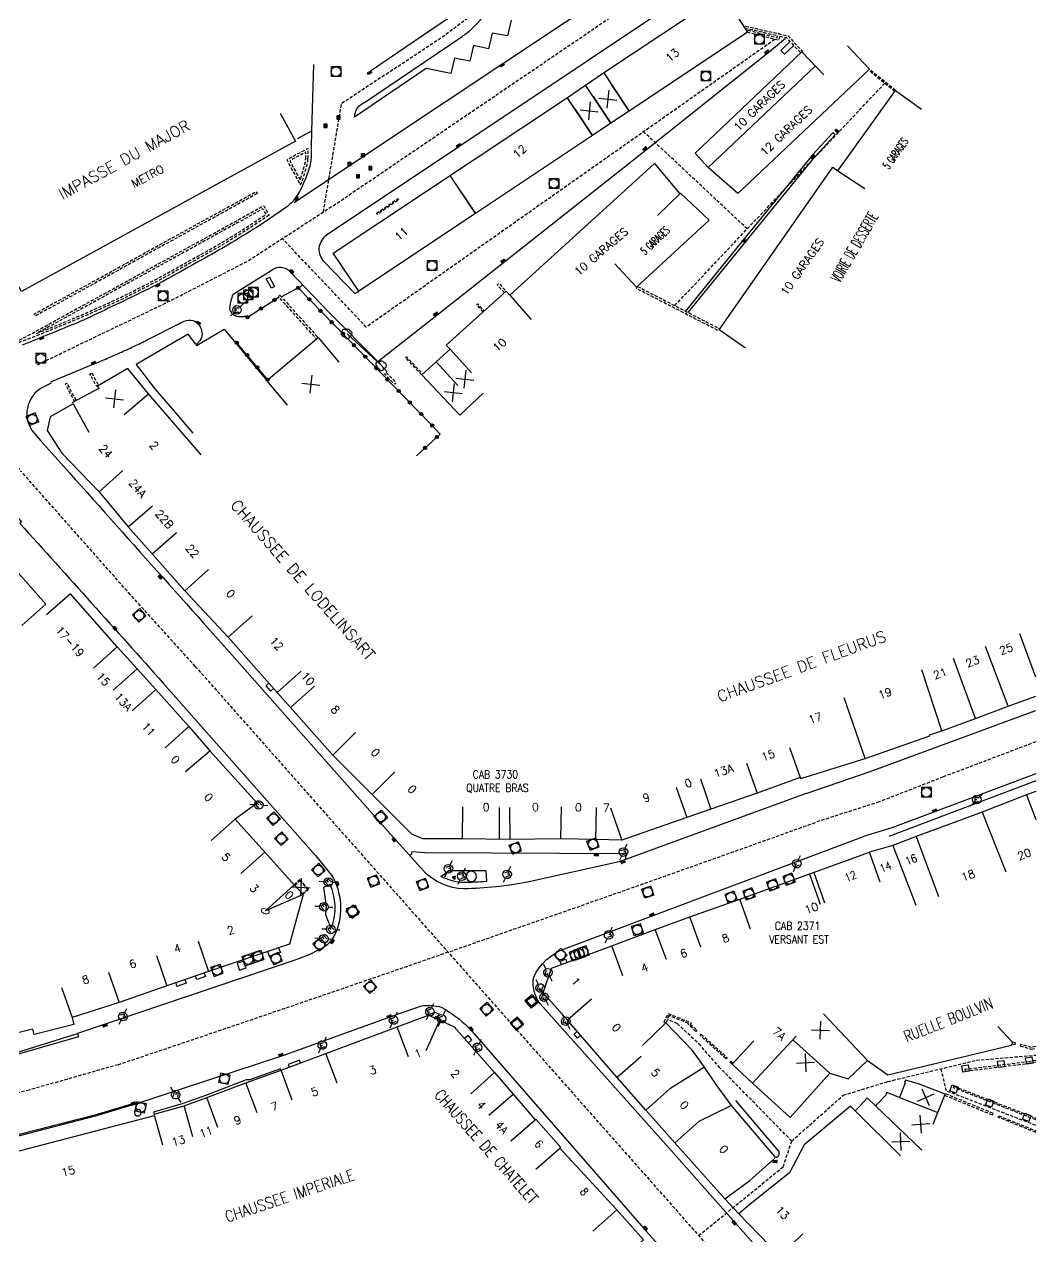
# Model space of a CAD drawing. Header units: millimetres. Extents: x 156998 to 158000, y 123000 to 124000.
# Drawn here: x 157842.1 to 158000, y 123499.2 to 123688.6 of the extents above; entities that cross this region are included whole.
import ezdxf
from ezdxf.enums import TextEntityAlignment as Align

# ---------------------------------------------------------------- set-up
doc = ezdxf.new("R2010")
doc.units = ezdxf.units.MM
doc.linetypes.add('DASHED', pattern=[0.75, 0.5, -0.25])
doc.layers.get('0').update_dxf_attribs({"linetype": 'CONTINUOUS'})
for name, color, linetype in [('W0001', 6, 'DASHED'), ('W0008', 7, 'CONTINUOUS'), ('W0017', 7, 'CONTINUOUS'), ('W0100', 7, 'CONTINUOUS'), ('W0112', 1, 'DASHED'), ('W0300', 7, 'CONTINUOUS'), ('W0302', 3, 'CONTINUOUS'), ('W0322', 7, 'CONTINUOUS'), ('W0330', 7, 'CONTINUOUS'), ('W0334', 7, 'CONTINUOUS'), ('W0400', 7, 'CONTINUOUS'), ('W0420', 7, 'CONTINUOUS'), ('W0471', 7, 'CONTINUOUS'), ('W0851', 7, 'CONTINUOUS'), ('W0984', 7, 'CONTINUOUS'), ('W0989', 7, 'CONTINUOUS'), ('W0991', 7, 'CONTINUOUS'), ('W1102', 7, 'CONTINUOUS')]:
    doc.layers.add(name, color=color, linetype=linetype)
doc.styles.get("Standard").update_dxf_attribs({"font": 'romans.shx', "width": 0.85})

# ---------------------------------------------------------------- blocks, each defined once
blk = doc.blocks.new('t991o')
at = {"color": 0, "linetype": 'Continuous'}
for p, q in [((-1, 1), (1, -1)), ((-1, -1), (1, 1))]:
    blk.add_line(p, q, dxfattribs=at)
blk = doc.blocks.new('T400')
for p, q in [((-0.15, 0.3), (0.15, 0.3)), ((-0.15, -0.25), (-0.15, 0.3)), ((-0.15, 0.15), (0.15, 0.15)), ((-0.15, 0), (0.15, 0)), ((0.15, 0.3), (0.15, -0.25)), ((-0.15, -0.15), (0.15, -0.15)), ((-0.15, -0.25), (-0.15, -0.3)), ((-0.15, -0.3), (0.15, -0.3)), ((0.15, -0.3), (0.15, -0.25))]:
    blk.add_line(p, q)
blk = doc.blocks.new('t112o')
at = {"color": 0, "linetype": 'Continuous'}
for p, q in [((-0.5, 0.5), (0.5, 0.5)), ((-0.5, -0.5), (-0.5, 0.5)), ((0.5, 0.5), (0.5, -0.5)), ((0.5, -0.5), (-0.5, -0.5))]:
    blk.add_line(p, q, dxfattribs=at)
blk = doc.blocks.new('T420')
for p, q in [((0.75, 0.75), (-0.75, 0.75)), ((-0.75, 0.75), (-0.75, -0.75)), ((0.75, 0.75), (0.75, -0.75)), ((0.75, -0.75), (-0.75, -0.75))]:
    blk.add_line(p, q)
blk.add_ellipse((0, 0), major_axis=(-0.53, 0.53), ratio=1, start_param=3.926991, end_param=10.210176)
blk = doc.blocks.new('T471')
for p, q in [((-0.333334, 0.333334), (-0.333334, -0.333334)), ((-0.333334, 0.333334), (0.333334, 0.333334)), ((-0.333334, 0), (0, 0)), ((0.500001, 0.500001), (1.000002, 1.000002)), ((-0.500001, -0.500001), (-1.000002, -1.000002)), ((-0.333334, -0.333334), (0.333334, -0.333334))]:
    blk.add_line(p, q)
blk.add_ellipse((0, 0), major_axis=(0.471405, 0.471405), ratio=1, start_param=5.4977871438, end_param=11.780972451)
blk = doc.blocks.new('T851')
for p, q in [((-0.25, -0.15), (0, 0.32)), ((0, 0.32), (0.25, -0.15)), ((-0.25, -0.15), (0.25, -0.15))]:
    blk.add_line(p, q)
for major_axis in [(-0.106, 0.106), (-0.0354, 0.0354), (-0.0236, 0.0236)]:
    blk.add_ellipse((0, 0), major_axis=major_axis, ratio=1, start_param=3.926991, end_param=10.210176)
blk = doc.blocks.new('T300')
for p, q in [((-0.8, 0.51), (-0.86, 0.34)), ((-0.86, 0.34), (-0.86, 0.17)), ((-0.86, 0.17), (-0.74, 0.06)), ((-0.69, 0.63), (-0.8, 0.51)), ((-0.8, -0.06), (-0.74, 0.06)), ((-0.74, 0.06), (-0.69, 0.11)), ((-0.57, 0.69), (-0.69, 0.63)), ((-0.46, 0.69), (-0.57, 0.69)), ((-0.29, 0.63), (-0.46, 0.69)), ((-0.29, 0.63), (-0.17, 0.74)), ((-0.23, 0.57), (-0.29, 0.63)), ((-0.17, 0.74), (-0.06, 0.8)), ((-0.06, 0.8), (0.06, 0.8)), ((0.06, 0.8), (0.23, 0.74)), ((0.23, 0.74), (0.34, 0.63)), ((0.34, 0.63), (0.4, 0.51)), ((0.46, 0.46), (0.34, 0.46)), ((0.4, 0.51), (0.4, 0.46)), ((0.57, 0.4), (0.46, 0.46)), ((0.57, 0.4), (0.69, 0.29)), ((0.69, 0.29), (0.74, 0.17)), ((0.74, 0.06), (0.69, -0.17)), ((0.74, 0.17), (0.74, 0.06)), ((-0.8, -0.17), (-0.8, -0.06)), ((-0.8, -0.23), (-0.8, -0.17)), ((-0.74, -0.34), (-0.8, -0.23)), ((-0.69, -0.4), (-0.74, -0.34)), ((-0.51, -0.46), (-0.69, -0.4)), ((-0.4, -0.46), (-0.51, -0.46)), ((-0.4, -0.46), (-0.34, -0.46)), ((-0.34, -0.46), (-0.34, -0.4)), ((-0.34, -0.51), (-0.34, -0.46)), ((-0.29, -0.63), (-0.34, -0.51)), ((-0.17, -0.74), (-0.29, -0.63)), ((-0.06, -0.8), (-0.17, -0.74)), ((0.06, -0.8), (-0.06, -0.8)), ((0.17, -0.74), (0.06, -0.8)), ((0.23, -0.69), (0.17, -0.74)), ((0.29, -0.46), (0.23, -0.46)), ((0.29, -0.63), (0.23, -0.69)), ((0.46, -0.4), (0.29, -0.46)), ((0.34, -0.51), (0.29, -0.63)), ((0.34, -0.51), (0.34, -0.46)), ((0.57, -0.34), (0.46, -0.4)), ((0.63, -0.29), (0.57, -0.34)), ((0.69, -0.17), (0.63, -0.29))]:
    blk.add_line(p, q)
blk = doc.blocks.new('t330o')
at = {"color": 0, "linetype": 'Continuous'}
for p, q in [((0.25, -0.25), (-0.25, 0.25)), ((-0.25, -0.25), (0.25, 0.25)), ((-0.25, 0.25), (-0.25, -0.25)), ((0.25, 0.25), (-0.25, 0.25)), ((0.25, -0.25), (0.25, 0.25)), ((-0.25, -0.25), (0.25, -0.25)), ((-0.25, -0.25), (-0.25, -0.25))]:
    blk.add_line(p, q, dxfattribs=at)
blk = doc.blocks.new('t322o')
at = {"color": 0, "linetype": 'Continuous'}
for radius in [0.25, 0.15]:
    blk.add_circle((0, 0), radius, dxfattribs=at)

msp = doc.modelspace()

# ---------------------------------------------------------------- linework, layer by layer
at = {"layer": 'W0001'}
for points in [[(157868.78, 123588.28), (157858.63, 123599.5), (157841.63, 123618.69, -0.062169), (157821.64, 123647.84), (157815, 123660.56), (157808.58, 123672.9, -0.001348), (157789.77, 123708.89, -0.000594), (157769.93, 123746.82, 0.013791), (157751.49, 123781.3, 0.022105), (157720.52, 123829.05, 0.042704), (157692.7, 123862.24, 0.011239), (157689.15, 123865.41, 0.02672), (157673.93, 123877.84), (157655.13, 123891.58, 0.002976), (157617.51, 123916.09), (157607.9, 123922.54, 0.000448), (157537.07, 123968.65, 0.000873), (157494.44, 123996.5), (157489.14, 124000, -0.029405)], [(157856.74, 123526.07, 0.005217), (157965.83, 123563.99, 0.005217)]]:
    msp.add_lwpolyline(points, format="xyb", dxfattribs=at)
at = {"layer": 'W0001', "flags": 128}
for points in [[(157844.12, 123635.39), (157864.08, 123644.98), (157876.86, 123651.52), (157891.31, 123660.9), (157957.71, 123706.02), (157965.43, 123711.48), (157967.59, 123716.17), (157969.36, 123721.05), (157968.23, 123727.07), (157965.09, 123733.44), (157955.87, 123741.85), (157941.77, 123754.51), (157937.04, 123758.86), (157933.84, 123768.4), (157922.39, 123816.32)], [(157888.78, 123659.26), (157891.63, 123676.23), (157907.14, 123686.45), (157911.47, 123689.67), (157913.66, 123693.41), (157915.63, 123697.71), (157915.48, 123702.53)], [(157959.27, 123686.2), (157895.48, 123641.27), (157882.36, 123655.1)], [(157943.64, 123644.62), (157976.42, 123679.34)], [(157954.96, 123656.6), (157938.78, 123671.77)]]:
    msp.add_lwpolyline(points, dxfattribs=at)
at = {"layer": 'W0001'}
for points in [[(157868.78, 123588.28), (157954.59, 123491.22)], [(158000, 123576.49), (157985.54, 123571.01), (157975.55, 123567.11), (157965.83, 123563.99)], [(157961.9, 123514.15), (157950.69, 123525.57), (157947.66, 123529.06), (157944.04, 123532.48), (157942.48, 123533.15)], [(157947.38, 123499.37), (157960.56, 123510.13), (157961.9, 123514.15), (157969.95, 123521.31), (157976.93, 123523.45), (157990.71, 123526.76), (157999.92, 123527.56), (158000, 123527.58)], [(157856.74, 123526.07), (157842.84, 123522.11), (157832.67, 123519.6), (157824.77, 123517.72), (157803.93, 123513.32), (157788.99, 123510.41), (157771.61, 123507.33), (157761.98, 123505.83), (157738.53, 123502.7), (157714.62, 123500.05), (157698.13, 123498.7), (157693.24, 123498.4), (157671.43, 123497.59), (157657.19, 123497.45), (157639.48, 123497.37), (157621.38, 123497.35), (157601.82, 123497.28), (157592.92, 123497.41), (157575.15, 123497.6), (157549.46, 123497.44), (157531.64, 123497.35), (157514.7, 123497.32), (157508.83, 123497.28), (157506.03, 123497.23)], [(158000, 123516.59), (157986.05, 123521.97), (157985.22, 123525.44)]]:
    msp.add_lwpolyline(points, dxfattribs=at)
at = {"layer": 'W0008', "flags": 128}
for points in [[(157913.62, 123702.76, -0.057294), (157914.12, 123699.38, -0.096765), (157913.8, 123697.37, -0.057015), (157911.39, 123692.58, -0.084461), (157908.92, 123689.91, -0.008566), (157908.74, 123689.78, -0.006359), (157908.49, 123689.6), (157896.12, 123681.24)], [(157949.22, 123695.72), (157910.06, 123669.53), (157889.29, 123655.64, 0.114513), (157888.46, 123654.75, 0.114513), (157888.09, 123653.59, 0.108967), (157888.26, 123652.44, 0.108967), (157888.89, 123651.47), (157893.69, 123646.51), (157894.3, 123646.89)], [(157918.1, 123689.18), (157917.54, 123686.75), (157915.14, 123687.18), (157914.56, 123684.75), (157912.19, 123685.23), (157911.63, 123682.81), (157909.25, 123683.27), (157908.69, 123680.86), (157904.85, 123681.64), (157893.65, 123674.08, -0.07221), (157893.78, 123674.81, -0.07221), (157894.11, 123675.48, -0.067705), (157894.59, 123675.99, -0.067705), (157895.18, 123676.36), (157910.46, 123686.68, 0.006359), (157910.79, 123686.91, 0.008566), (157911.06, 123687.11, 0.084461), (157914.34, 123690.65, 0.057015)], [(157876.64, 123642.98, -0.160117), (157875.29, 123642.93, -0.186876), (157874.36, 123643.63, -0.168499), (157874.2, 123644.37, -0.060229), (157874.68, 123646.39), (157880.65, 123650.11, -0.102199), (157881.38, 123650.52, -0.102199), (157882.21, 123650.62, -0.095029), (157882.96, 123650.4, -0.095029), (157883.58, 123649.92), (157889.55, 123643.7), (157897.29, 123635.88), (157906.49, 123643.12), (157939.21, 123669), (157958.41, 123684.29), (157960.95, 123686.38)], [(157887.22, 123682.3), (157886.92, 123671.85), (157886.86, 123669.3, -0.033002), (157886.82, 123667.31, -0.053491), (157886.58, 123666.11, -0.036837), (157885.48, 123663.3, -0.044175), (157884.18, 123661.13, -0.059027), (157883.55, 123660.45, -0.032738), (157882.21, 123659.44), (157878.9, 123657.19, -0.003699), (157874.4, 123654.41, -0.008251), (157872.35, 123653.22, -0.000663), (157863.92, 123648.5, -0.005611), (157862.92, 123647.96, -0.008651), (157861.98, 123647.48, -0.000901), (157852.94, 123643.11, -0.01248), (157850.37, 123641.96, -0.005901), (157844.87, 123639.72), (157841.73, 123638.42)], [(157846.2, 123632.71), (157852.59, 123635.35, 0.004531), (157854.79, 123636.28, 0.004531), (157856.98, 123637.24, 0.004516), (157859.15, 123638.24, 0.004516), (157861.29, 123639.28), (157866.74, 123642.02, -0.166652), (157868.09, 123642.34, -0.187371), (157869.21, 123641.79, -0.124682), (157869.77, 123640.73, -0.140575), (157869.73, 123639.65, -0.089864), (157869.41, 123639.05, -0.086539), (157868.87, 123638.58), (157868.96, 123638.41), (157873.31, 123640.93), (157879.97, 123632.94)], [(157959.45, 123511.57), (157959.76, 123511.77, 0.22), (157959.95, 123512.16, 0.2076), (157959.86, 123512.62), (157953.2, 123520.48)]]:
    msp.add_lwpolyline(points, format="xyb", dxfattribs=at)
for points in [[(157884.23, 123660.73), (157898.49, 123670.25), (157916.94, 123682.56), (157945.5, 123701.56)], [(157945.74, 123643.54), (157954.6, 123654.44), (157965.56, 123667.9), (157968.66, 123671.28), (157968.32, 123671.6), (157965.21, 123668.21), (157954.24, 123654.74), (157945.31, 123643.75)], [(157964.16, 123568.43), (157974.17, 123571.87), (157998.87, 123580.99), (158000, 123581.41)], [(158000, 123571.49), (157984.76, 123565.78), (157977.53, 123563.08), (157973.13, 123561.7)]]:
    msp.add_lwpolyline(points, dxfattribs=at)
at = {"layer": 'W0008'}
for points in [[(157846.29, 123632.53), (157845.02, 123631.88, 0.489923), (157843.66, 123624.64, 0.000288), (157872.87, 123591.91)], [(157695.23, 123557.61), (157735.64, 123579.93, -0.217549), (157747.5, 123580.84), (157761.65, 123575.6, 0.224783), (157772.28, 123576.53), (157790.35, 123587.11, -0.001032), (157833.46, 123612.57, -0.391993), (157841.62, 123610.82), (157841.39, 123610.61, -0.000979), (157863.78, 123585.67)], [(157964.16, 123568.43), (157934.96, 123557.73), (157920.66, 123554.58, -0.044106), (157910.7, 123553.53, -0.192574), (157904.45, 123556.27), (157899.28, 123562.07), (157872.87, 123591.91)], [(157863.78, 123585.67), (157887.56, 123558.76), (157890.07, 123555.67, -0.231412), (157890.72, 123546.69, -0.083588), (157889.26, 123544.66, -0.049282), (157884.62, 123542.49), (157850.39, 123530.93)], [(157958.75, 123494.99), (157942.7, 123513.1), (157922.62, 123535.6, -0.207573), (157921.61, 123539.75, -0.194281), (157926.42, 123544.18), (157940.66, 123549.52), (157973.13, 123561.7)], [(157858.87, 123519.77), (157882.78, 123527.63), (157899.77, 123533.74), (157904.09, 123535.25, -0.098725), (157907.16, 123535.04, -0.078617), (157911.44, 123531.86), (157912, 123531.23), (157939.15, 123500.07), (157952.57, 123485.25)], [(157858.87, 123519.77), (157858.83, 123519.9), (157853.08, 123518.21), (157841.48, 123515.23), (157829.73, 123511.91, 0.153142), (157828.83, 123509.35), (157830.19, 123504.58)]]:
    msp.add_lwpolyline(points, format="xyb", dxfattribs=at)
msp.add_lwpolyline([(157850.39, 123530.93), (157850.54, 123530.42), (157841.33, 123527.75), (157831.3, 123525.27), (157823.49, 123523.41), (157802.77, 123519.03), (157787.92, 123516.14), (157770.65, 123513.08), (157761.14, 123511.6), (157737.83, 123508.49), (157714.06, 123505.86), (157697.71, 123504.52)], dxfattribs=at)
at = {"layer": 'W0017', "flags": 128}
for points in [[(157962.23, 123685.26), (157960.79, 123683.88), (157960.2, 123684.49), (157961.65, 123685.87)], [(157886.92, 123671.85), (157884.66, 123670.68)], [(157882.31, 123646.05), (157885.58, 123647.84)], [(157868.87, 123638.58), (157867.69, 123640.16), (157859.56, 123635.43), (157862.47, 123631.64), (157865.17, 123628.49), (157868.42, 123624.69)], [(157897.29, 123635.88), (157898.75, 123634.3)]]:
    msp.add_lwpolyline(points, dxfattribs=at)
msp.add_lwpolyline([(157881.14, 123647.63), (157880.66, 123647.36), (157879.86, 123648.79), (157880.34, 123649.06)], close=True, dxfattribs=at)
at = {"layer": 'W0100'}
for p, q in [((157979.62, 123523.25), (157978.71, 123520.96)), ((157979.52, 123523.29), (157979.62, 123523.25))]:
    msp.add_line(p, q, dxfattribs=at)
at = {"layer": 'W0100', "flags": 128}
for points in [[(157932.55, 123681), (157936.53, 123675), (157933.66, 123673.11), (157930.8, 123671.19), (157912.51, 123658.99), (157894.3, 123646.89), (157890.29, 123652.79), (157926.87, 123677.13), (157932.52, 123680.98), (157951.05, 123693.3), (157953.82, 123689.14), (157955, 123687.31), (157936.53, 123675), (157933.77, 123679.17)], [(157970.59, 123685.18), (157974.03, 123681.55), (157953.47, 123662.11), (157948.85, 123666.18), (157946.8, 123668.41), (157963.49, 123684.28), (157966.94, 123680.66)], [(157954.68, 123638), (157950.58, 123640.86), (157968.3, 123666.26), (157969.12, 123665.69), (157978.11, 123678.2), (157982.17, 123675.29)], [(157882.05, 123674.68), (157884.45, 123670.3), (157841.66, 123646.81), (157840.46, 123649)], [(157913.71, 123630.94), (157910.07, 123627.51), (157904.15, 123633.81), (157906.4, 123635.85), (157908.56, 123637.81), (157907.97, 123638.44), (157917.3, 123646.9), (157917.91, 123646.23), (157940.47, 123666.83), (157944.44, 123662.1), (157944.54, 123662.2), (157949, 123657.98), (157937.65, 123647.5), (157934.26, 123651.17)], [(157883.18, 123629.1), (157879.97, 123632.94), (157887.96, 123639.63), (157891.17, 123635.8)], [(157869.68, 123621.3), (157866.43, 123625.1), (157861.49, 123630.85), (157858.24, 123634.79), (157853.51, 123632.03), (157853.71, 123631.69), (157849.5, 123629.44)], [(157963.24, 123570.9), (157963.3, 123570.78), (157973.38, 123573.91), (157983.48, 123577.45), (157983.42, 123577.61), (157985.34, 123578.23), (157990.58, 123580.13), (157995.67, 123582.04), (158000, 123583.63)], [(158000, 123568.76), (157998.54, 123568.2), (157991.66, 123565.5), (157981.35, 123561.72), (157977.68, 123560.29), (157974.05, 123559.26)], [(157996.15, 123529.8), (157994.1, 123532.03)], [(157984.01, 123516.79), (157985.84, 123521.44), (157981.7, 123523.06), (157979.68, 123523.63), (157979.52, 123523.29)]]:
    msp.add_lwpolyline(points, dxfattribs=at)
at = {"layer": 'W0100'}
for points in [[(157849.73, 123629.26), (157846.12, 123627.26), (157845.63, 123625.12), (157847.93, 123621.58), (157853.75, 123615.52), (157858.31, 123610.08), (157862.07, 123605.86), (157867.13, 123600.08), (157873.93, 123592.84)], [(157841.68, 123594.68), (157845.42, 123598), (157836, 123608.64), (157797.96, 123586.53), (157798.6, 123583.62), (157795.08, 123582.17), (157793.47, 123584), (157788.37, 123581.55), (157783.35, 123579.1), (157778.19, 123576.6), (157770.74, 123572.91), (157763.53, 123569.28), (157754.6, 123565.02), (157744.17, 123560.05), (157739.14, 123557.94), (157739.19, 123557.81), (157739.07, 123557.76), (157741.01, 123553.15)], [(157862.64, 123584.65), (157859.71, 123587.87), (157856.6, 123591.34), (157849.29, 123599.63), (157845.54, 123596.33)], [(157963.24, 123570.9), (157956.53, 123568.48), (157949.26, 123566), (157945.51, 123564.68), (157935.36, 123561.14), (157931.25, 123561.22), (157925.82, 123561.32), (157917.9, 123561.26), (157910.45, 123561.35), (157904.28, 123561.37), (157902.59, 123562.07), (157896.38, 123568.27), (157890.27, 123574.41), (157883.64, 123581.85), (157881.56, 123584.2), (157873.93, 123592.84)], [(157862.64, 123584.65), (157867.79, 123578.88), (157871.04, 123575.11), (157878.44, 123566.94), (157875, 123564.4), (157879.62, 123559.27), (157884.23, 123554.14), (157885.62, 123552.63), (157883.49, 123544.9), (157870.86, 123540.62), (157864.33, 123538.4), (157856.89, 123535.8), (157849.56, 123533.42)], [(157951.47, 123505.13), (157943.67, 123513.88), (157939.11, 123518.99), (157934.66, 123524.06), (157926.87, 123533.04), (157923.1, 123537.29), (157924.41, 123541.15), (157933.81, 123544.63), (157940.59, 123547.19), (157945.99, 123549.15), (157953.78, 123551.94), (157974.05, 123559.26)], [(157862.36, 123518.32), (157867.03, 123519.63), (157870.59, 123520.95), (157876.69, 123523.24), (157882.18, 123525.23), (157889.17, 123527.84), (157900.32, 123531.98), (157905.2, 123533.8), (157906.94, 123533.02), (157909.19, 123531.99), (157915.52, 123524.85), (157918.43, 123521.45), (157921.85, 123517.44), (157921.97, 123517.55), (157925.83, 123513.15), (157925.71, 123513.04), (157934.58, 123503.4), (157938.77, 123498.72), (157935.05, 123495.39)], [(157849.56, 123533.42), (157849.82, 123532.34), (157843.62, 123530.81), (157843.42, 123531.64), (157842.96, 123531.53), (157830.91, 123528.53), (157830.36, 123528.39), (157830.56, 123527.61), (157823.14, 123525.79), (157822.95, 123526.53), (157821.13, 123526.08), (157815.43, 123524.66), (157810.18, 123523.4), (157804.92, 123522.08), (157799.76, 123521.05), (157790.17, 123519.11), (157782.74, 123517.91), (157777.04, 123516.69), (157774.19, 123516.2), (157767.84, 123515.11), (157761.78, 123514.23), (157761.06, 123519.18)], [(157978.71, 123520.96), (157976.77, 123521.73), (157976.62, 123521.47), (157976.71, 123521.43), (157974.98, 123519.62), (157973.69, 123520.89), (157973.4, 123520.63), (157973.49, 123520.59), (157971.79, 123518.87), (157971.07, 123519.61), (157963.85, 123513.57), (157961.57, 123509.17), (157955.43, 123504.29), (157953.64, 123502.78)], [(157832.26, 123510.27), (157862.41, 123518.14)], [(157953.64, 123502.78), (157960.05, 123496.17), (157963.64, 123499.65)]]:
    msp.add_lwpolyline(points, dxfattribs=at)
msp.add_lwpolyline([(157875.33, 123541.9), (157875.68, 123540.84), (157876.74, 123541.19), (157876.39, 123542.25)], close=True, dxfattribs=at)
at = {"layer": 'W0100', "flags": 128}
for points in [[(157951.47, 123505.13), (157955.34, 123508), (157959.23, 123511.4, 0.1026), (157959.31, 123511.59, 0.2057), (157959.27, 123511.75), (157952.5, 123519.67), (157950.11, 123522.98), (157948.26, 123525.69), (157946.41, 123528.29), (157942.24, 123532.6), (157938.65, 123529.13)], [(157955.98, 123529.82), (157952.59, 123526.15), (157955.8, 123523.18), (157961.67, 123517.84), (157967.87, 123524.74), (157970.73, 123523.86), (157973.75, 123526.74), (157976.92, 123524.47), (157996.23, 123529.1, 0.494569), (157996.15, 123529.8)]]:
    msp.add_lwpolyline(points, format="xyb", dxfattribs=at)
at = {"layer": 'W0112', "flags": 128}
for points in [[(157960.03, 123686.68), (157959.87, 123686.04), (157955, 123687.31), (157955.09, 123687.65), (157959.61, 123686.47), (157959.69, 123686.76), (157955.62, 123687.69), (157954.65, 123687.92), (157954.73, 123688.26), (157955.7, 123688.04), (157961.32, 123686.75), (157963.55, 123684.33), (157963.29, 123684.09), (157961.13, 123686.43)], [(157878.43, 123662.12), (157843.81, 123643), (157843.64, 123643.31), (157878.26, 123662.43)], [(157897.06, 123659.05), (157900.43, 123661.34), (157900.56, 123661.15), (157897.18, 123658.87)], [(157937.82, 123647.62), (157950.68, 123640.99), (157950.52, 123640.67), (157937.65, 123647.3)], [(157881.99, 123646.25), (157887.96, 123639.63), (157887.72, 123639.41), (157881.75, 123646.03)], [(157904.15, 123633.81), (157901.59, 123636.5), (157901.74, 123636.64), (157904.3, 123633.95)], [(157898.58, 123634.18), (157900.16, 123632.58), (157899.91, 123632.33), (157898.33, 123633.94)], [(157852.62, 123634.09), (157853.68, 123632.16), (157853.39, 123632), (157852.33, 123633.93)]]:
    msp.add_lwpolyline(points, close=True, dxfattribs=at)
for points in [[(157960.12, 123687.02), (157959.78, 123687.1)], [(157978.11, 123678.2), (157974.01, 123681.56)], [(157978, 123678.05), (157973.89, 123681.41)], [(157917.05, 123646.66), (157915.89, 123647.87), (157916.15, 123648.11), (157917.3, 123646.9)], [(157913.73, 123643.66), (157912.68, 123644.82), (157912.82, 123644.9), (157913.85, 123643.76)], [(157850.18, 123629.81), (157848.75, 123632.5), (157848.47, 123632.36), (157849.9, 123629.66)]]:
    msp.add_lwpolyline(points, dxfattribs=at)
for points in [[(157886.37, 123667.57, 0.027876), (157886.38, 123669.17), (157883.05, 123667.38), (157885.18, 123663.5, 0.015481), (157885.29, 123663.69, 0.051718), (157885.57, 123664.32, 0.014772), (157886.22, 123666.62, 0.046627)], [(157886.02, 123667.59, 0.018191), (157886.05, 123668.61), (157883.53, 123667.24), (157885.17, 123664.25, 0.015766), (157885.23, 123664.43, 0.014772), (157885.88, 123666.71, 0.046627)], [(157880.32, 123658.75), (157876.61, 123656.32), (157876.32, 123656.14, -0.003264), (157873.35, 123654.31, -0.007994), (157872.12, 123653.6, -0.000996), (157864.29, 123649.21, -0.005263), (157862.8, 123648.4, -0.009081), (157857.65, 123645.79, -0.009474), (157852.62, 123643.47, -0.00517), (157849.57, 123642.18, -0.002904), (157844.12, 123639.96, -0.006715), (157842.07, 123639.17, -0.007421), (157840.2, 123638.51, -0.068297), (157839.88, 123638.45, -0.019463), (157838.74, 123638.43), (157838.75, 123638.79, 0.019463), (157839.86, 123638.8, 0.068297), (157840.09, 123638.84, 0.006409), (157841.69, 123639.41), (157857.71, 123648.22), (157875.24, 123657.89), (157879.46, 123660.23)]]:
    msp.add_lwpolyline(points, format="xyb", close=True, dxfattribs=at)
msp.add_lwpolyline([(157843.99, 123640.28, 0.002904), (157849.44, 123642.5, 0.00517), (157852.48, 123643.8, 0.009474), (157857.49, 123646.11, 0.009081), (157862.63, 123648.72, 0.005263), (157864.12, 123649.52, 0.000996), (157871.94, 123653.91, 0.007994), (157873.16, 123654.62, 0.003264), (157876.13, 123656.44), (157876.42, 123656.62), (157879.84, 123658.87), (157879.33, 123659.75), (157875.41, 123657.58), (157857.88, 123647.91), (157844.13, 123640.34)], format="xyb", dxfattribs=at)
at = {"layer": 'W0112'}
for points in [[(157884.29, 123554.07), (157885.11, 123554.81), (157886.31, 123553.48), (157885.51, 123552.75), (157885.58, 123552.67), (157886.45, 123553.47), (157885.12, 123554.95), (157884.22, 123554.15)], [(157942.01, 123532.7), (157942.6, 123534.06), (157946.22, 123532.62), (157946.04, 123532.42), (157947.11, 123531.45), (157946.94, 123531.27), (157945.69, 123532.41), (157945.79, 123532.52), (157942.73, 123533.73), (157942.24, 123532.6)], [(157947.78, 123530.82), (157951.81, 123527.19), (157951.64, 123527), (157947.61, 123530.63)]]:
    msp.add_lwpolyline(points, close=True, dxfattribs=at)
for points in [[(157996.36, 123529.32), (157996.8, 123529.23), (157996.85, 123529.47), (157996.34, 123529.58)], [(158000, 123528.92), (157999.34, 123528.78), (157997.65, 123529.24), (157997.58, 123529)], [(157997.58, 123529), (157999.33, 123528.52), (158000, 123528.66)], [(157952.59, 123526.15), (157952.24, 123526.44), (157952.4, 123526.63), (157952.75, 123526.33)], [(158000, 123526.75), (157999.01, 123526.54), (157988.95, 123525.31), (157988.98, 123525.07), (157999.05, 123526.3), (158000, 123526.5)], [(158000, 123517.47), (157987.17, 123522.47), (157987.26, 123522.7), (158000, 123517.74)], [(157985.78, 123521.31), (157993.25, 123518.22), (157993.35, 123518.46), (157985.88, 123521.54), (157985.84, 123521.44)], [(158000, 123515.49), (157994.12, 123517.86), (157994.22, 123518.09), (158000, 123515.76)]]:
    msp.add_lwpolyline(points, dxfattribs=at)
at = {"layer": 'W0302', "flags": 128}
msp.add_lwpolyline([(157892.5, 123640.21), (157897.87, 123635.25)], dxfattribs=at)
at = {"layer": 'W0322', "flags": 128}
for points in [[(157884.82, 123647.42), (157905.47, 123626.21), (157906.99, 123624.56), (157903.31, 123621.17)], [(157876.93, 123642.81), (157881.83, 123645.94)], [(157880.09, 123633.04), (157875, 123639.12)]]:
    msp.add_lwpolyline(points, dxfattribs=at)
at = {"layer": 'W0334'}
for points in [[(157880.26, 123585.67), (157879.77, 123585.25), (157880.54, 123584.4), (157881, 123584.83)], [(157902.23, 123558.76), (157902.6, 123559.05), (157902.65, 123559.34), (157904.68, 123559.19), (157935.98, 123559.03), (157935.93, 123558.09)], [(157881.79, 123544.33), (157882.06, 123543.58), (157880.35, 123542.99), (157880.1, 123543.75)], [(157925.94, 123541.71), (157925.72, 123542.23), (157926.61, 123542.57), (157926.78, 123542.03)], [(157870.17, 123540.38), (157870.36, 123539.85), (157869, 123539.38), (157868.79, 123539.91)], [(157867.13, 123539.35), (157867.33, 123538.82), (157865.92, 123538.3), (157865.77, 123538.88)], [(157905.83, 123533.73), (157906.07, 123534.32), (157906.79, 123534.03), (157906.51, 123533.37)], [(157697.69, 123504.87), (157714.02, 123506.21), (157737.78, 123508.84), (157761.09, 123511.95), (157770.59, 123513.43), (157787.86, 123516.49), (157802.7, 123519.38), (157823.42, 123523.75), (157831.21, 123525.61), (157841.24, 123528.09), (157850.39, 123530.93)], [(157911.41, 123529.49), (157911.97, 123529.97), (157911.39, 123530.64), (157910.82, 123530.15)], [(157928.94, 123530.66), (157928.44, 123530.22), (157927.91, 123530.86), (157928.4, 123531.28)], [(157885.22, 123526.37), (157885.05, 123526.78), (157883.28, 123526.12), (157883.43, 123525.7)], [(157882.14, 123525.21), (157882.07, 123525.42), (157877.29, 123523.68), (157876.71, 123523.7), (157870.52, 123521.29), (157866.86, 123520), (157862.25, 123518.67), (157862.36, 123518.32)], [(157953.64, 123502.78), (157951.47, 123505.13)]]:
    msp.add_lwpolyline(points, dxfattribs=at)
at = {"layer": 'W0334', "flags": 128}
msp.add_lwpolyline([(158000, 123570.39), (157977.04, 123561.71)], dxfattribs=at)
at = {"layer": 'W0334'}
for points in [[(157914.16, 123556.39), (157914.23, 123554.68, -0.015792), (157910.71, 123554.5, -0.1144), (157907.13, 123555.47), (157908.4, 123556.42)], [(157912.55, 123555.93, 14.446834), (157912.65, 123555.73, 0.069219)], [(157890.16, 123547.65, 0.180431), (157889.85, 123554.21), (157888.81, 123553.74), (157889.2, 123550.83), (157889.13, 123549.51), (157889.84, 123547.63)], [(157859.43, 123518.2, 12.690787), (157859.33, 123518.33, 0.078797)]]:
    msp.add_lwpolyline(points, format="xyb", close=True, dxfattribs=at)
for points in [[(157922.04, 123535.83), (157921.26, 123535.21), (157920.49, 123536.09), (157921.49, 123536.78)], [(157918.07, 123532.54), (157919.06, 123533.3), (157919.82, 123532.32), (157918.88, 123531.57)]]:
    msp.add_lwpolyline(points, close=True, dxfattribs=at)
msp.add_lwpolyline([(157858.87, 123519.77), (157853.13, 123518.01), (157841.53, 123515.03), (157829.86, 123511.73, 0.14722), (157829.03, 123509.37), (157830.39, 123504.63)], format="xyb", dxfattribs=at)
at = {"layer": 'W1102'}
for p, q in [((157948.85, 123666.18), (157965.59, 123682.08)), ((157933.66, 123673.11), (157929.71, 123679.06)), ((157930.8, 123671.19), (157926.84, 123677.11)), ((157930.9, 123677.27), (157933.66, 123673.11)), ((157928.02, 123675.35), (157930.8, 123671.19)), ((157912.51, 123658.99), (157908.55, 123664.94)), ((157969.12, 123665.69), (157973.3, 123662.94)), ((157909.74, 123663.15), (157912.51, 123658.99)), ((157944.44, 123662.1), (157940.92, 123658.69)), ((157917.91, 123646.23), (157921.21, 123642.48)), ((157908.56, 123637.81), (157911.92, 123634.1)), ((157906.4, 123635.85), (157909.76, 123632.14)), ((157857.67, 123627.63), (157861.49, 123630.85)), ((157849.73, 123629.26), (157852.15, 123624.88)), ((157853.75, 123615.52), (157857.47, 123618.86)), ((157858.31, 123610.08), (157862.1, 123613.35)), ((157862.07, 123605.86), (157865.82, 123609.17)), ((157867.13, 123600.08), (157870.86, 123603.41)), ((157877.67, 123596.16), (157873.93, 123592.84)), ((158000, 123586.59), (157997.51, 123593.37)), ((157856.6, 123591.34), (157852.86, 123588.02)), ((157995.67, 123582.04), (157992.16, 123591.4)), ((157990.58, 123580.13), (157987.18, 123589.53)), ((157859.71, 123587.87), (157855.96, 123584.55)), ((157885.3, 123587.52), (157881.56, 123584.2)), ((157985.34, 123578.23), (157982.23, 123587.74)), ((157887.38, 123585.18), (157883.64, 123581.85)), ((157858.91, 123581.32), (157862.64, 123584.65)), ((157973.38, 123573.91), (157970.11, 123583.36)), ((157864.06, 123575.55), (157867.79, 123578.88)), ((157893.81, 123577.94), (157890.27, 123574.41)), ((157961.54, 123575.6), (157963.24, 123570.9)), ((157867.24, 123571.85), (157871.04, 123575.11)), ((157899.92, 123571.81), (157896.38, 123568.27)), ((157954.83, 123573.18), (157956.53, 123568.48)), ((157947.65, 123570.74), (157949.26, 123566)), ((157943.85, 123569.39), (157945.51, 123564.68)), ((157998.54, 123568.2), (158000, 123564.37)), ((157910.52, 123566.35), (157910.45, 123561.35)), ((157916.2, 123566.24), (157916.24, 123561.24)), ((157917.86, 123566.26), (157917.9, 123561.26)), ((157925.91, 123566.32), (157925.82, 123561.32)), ((157931.35, 123566.22), (157931.25, 123561.22)), ((157933.61, 123566.18), (157935.36, 123561.14)), ((157871.28, 123561.06), (157875, 123564.4)), ((157991.66, 123565.5), (157995.31, 123556.19)), ((157981.35, 123561.72), (157984.8, 123552.33)), ((157875.9, 123555.93), (157879.62, 123559.27)), ((157975.73, 123554.56), (157974.05, 123559.26)), ((157977.68, 123560.29), (157981.29, 123550.97)), ((157964.66, 123555.83), (157966.35, 123551.13)), ((157965.35, 123556.08), (157967.04, 123551.37)), ((157879.73, 123550.09), (157884.23, 123554.14)), ((157885.62, 123552.63), (157879.73, 123550.09)), ((157955.47, 123547.23), (157953.78, 123551.94)), ((157947.7, 123544.45), (157945.99, 123549.15)), ((157942.35, 123542.51), (157940.59, 123547.19)), ((157869.25, 123545.35), (157870.86, 123540.62)), ((157935.55, 123539.94), (157933.81, 123544.63)), ((157862.72, 123543.13), (157864.33, 123538.4)), ((157855.24, 123540.52), (157856.89, 123535.8)), ((157847.91, 123538.14), (157849.56, 123533.42)), ((157930.65, 123536.32), (157926.87, 123533.04)), ((157973.75, 123526.74), (157966.87, 123533.99)), ((157902.06, 123527.29), (157900.32, 123531.98)), ((157904.8, 123528.31), (157906.94, 123533.02)), ((157955.8, 123523.18), (157962.58, 123530.53)), ((157967.87, 123524.74), (157962.06, 123529.96)), ((157890.93, 123523.16), (157889.17, 123527.84)), ((157938.42, 123527.36), (157934.66, 123524.06)), ((157883.88, 123520.52), (157882.18, 123525.23)), ((157911.78, 123521.53), (157915.52, 123524.85)), ((157948.26, 123525.69), (157942.85, 123522.32)), ((157878.45, 123518.57), (157876.69, 123523.24)), ((157872.32, 123516.25), (157870.59, 123520.95)), ((157914.63, 123518.21), (157918.43, 123521.45)), ((157942.85, 123522.32), (157939.11, 123518.99)), ((157978.71, 123520.96), (157984.72, 123518.59)), ((157868.38, 123514.82), (157867.03, 123519.63)), ((157952.5, 123519.67), (157947.4, 123517.21)), ((157971.79, 123518.87), (157978.91, 123511.84)), ((157974.98, 123519.62), (157982.21, 123512.71)), ((157863.71, 123513.51), (157862.36, 123518.32)), ((157918.04, 123514.2), (157921.85, 123517.44)), ((157947.4, 123517.21), (157943.67, 123513.88)), ((157921.95, 123509.74), (157925.71, 123513.04)), ((157930.86, 123500.06), (157934.58, 123503.4))]:
    msp.add_line(p, q, dxfattribs=at)

# ---------------------------------------------------------------- block references
at = {"layer": 'W0112'}
for p, rotation in [((157994.56, 123526.16), 6.734649827542249), ((157999, 123526.72), 190.1954565122982), ((157989.05, 123525.49), 8.499100900289587), ((157987.22, 123522.26), 338.4626185020708), ((157992.83, 123520.09), 338.4898975756266), ((157998.6, 123517.84), 159.7016301143887)]:
    msp.add_blockref('t112o', p, dxfattribs=dict(at, rotation=rotation))
at = {"layer": 'W0300'}
for p in [(157892.5, 123640.21), (157897.84, 123635.22)]:
    msp.add_blockref('T300', p, dxfattribs=at)
at = {"layer": 'W0322'}
for p, rotation in [((157884.84, 123647.4), 314.2290703036208), ((157881.14, 123645.51), 32.66851100926812), ((157886.59, 123645.61), 314.2290703036208), ((157879.04, 123644.16), 32.66851100926812), ((157888.33, 123643.82), 314.2290703036208), ((157876.93, 123642.81), 32.66851100926812), ((157890.08, 123642.03), 314.2290703036208), ((157891.82, 123640.23), 314.2290703036208), ((157875.26, 123638.81), 129.9088448326154), ((157893.56, 123638.44), 314.2290703036208), ((157876.87, 123636.89), 129.9088448326154), ((157895.31, 123636.65), 314.2290703036208), ((157878.47, 123634.97), 129.9088448326154), ((157897.05, 123634.86), 314.2290703036208), ((157880.07, 123633.05), 129.9088448326154), ((157898.79, 123633.07), 314.2290703036208), ((157900.54, 123631.28), 314.2290703036208), ((157902.28, 123629.49), 314.2290703036208), ((157904.03, 123627.69), 314.2290703036208), ((157905.76, 123625.89), 312.6315990398173), ((157906.49, 123624.1), 222.6315990398173), ((157904.65, 123622.4), 222.6315990398173)]:
    msp.add_blockref('t322o', p, dxfattribs=dict(at, rotation=rotation))
at = {"layer": 'W0330'}
for p in [(157891.13, 123674), (157889.12, 123672.7), (157894.93, 123668.09), (157892.87, 123666.75), (157894.18, 123664.81), (157896.11, 123666.08)]:
    msp.add_blockref('t330o', p, dxfattribs=at)
at = {"layer": 'W0400'}
for p, rotation in [((157958.02, 123684.26), 126.8302923521397), ((157916.71, 123682.22), 122.6511219392186), ((157896, 123680.99), 120.1844393698762), ((157968.96, 123671.89), 51.08276934275609), ((157909.91, 123669.64), 121.0463776290289), ((157938.96, 123669.14), 128.74176), ((157965.18, 123667.83), 314.5518594277266), ((157884.55, 123661.35), 140.928003208019), ((157954.46, 123654.7), 97.69626917314295), ((157916.84, 123651.61), 300.7434067960679), ((157883.82, 123649.93), 39.83163328866874), ((157862.93, 123647.79), 114.8608173250051), ((157906.29, 123643.34), 122.6486528023055), ((157869.28, 123641.9), 55.18781873531098), ((157844.79, 123639.55), 110.4508706627475), ((157852.93, 123635.66), 112.8434358758004), ((157863.31, 123602.22), 41.47262460607205), ((157856.22, 123594.23), 221.121515323027), ((157984.24, 123565.73), 110.8666542107086), ((157899.81, 123561.19), 221.7511791901578), ((157931.42, 123558.84), 89.71033541375272), ((157935.57, 123557.73), 290.1201437100234), ((157890.92, 123554.38), 15.58802750000472), ((157940.08, 123549.5), 110.5525033232967), ((157890.15, 123545.34), 324.4537107484794), ((157899.07, 123533.63), 109.7586220297327), ((157854.67, 123532.19), 288.6636802899631), ((157911.85, 123531.64), 41.77649913176671), ((157882.17, 123527.6), 108.2021174352097), ((157859.13, 123520.03), 106.4372801129112), ((157959.31, 123510.95), 90), ((157952.89, 123501.4), 42.16835189953671), ((157939.03, 123500.5), 41.06793020966974)]:
    msp.add_blockref('T400', p, dxfattribs=dict(at, rotation=rotation))
at = {"layer": 'W0420'}
for p in [(157956.84, 123686.22), (157890.74, 123681.17), (157948.49, 123680.46), (157924.77, 123663.69), (157905.73, 123650.86), (157877.86, 123646.69), (157863.72, 123646.14), (157876.19, 123645.74), (157877.03, 123646.28), (157844.64, 123636.37), (157982.93, 123568.6)]:
    msp.add_blockref('T420', p, dxfattribs=at)
for p, rotation in [((157843.35, 123626.89), 291.824476024354), ((157860.02, 123596.25), 131.121515323027), ((157881, 123564.5), 312.2000413608977), ((157897.72, 123564.75), 131.7511791901578), ((157882.22, 123561.36), 312.2000413608977), ((157918.77, 123559.93), 200.1201437100233), ((157930.89, 123560.53), 200.1201437100233), ((157888, 123556.46), 312.2000413608977), ((157896.61, 123554.78), 200.1201437100233), ((157904.3, 123554.24), 200.1201437100233), ((157958.94, 123554.14), 20.56307776015577), ((157961.49, 123555.02), 20.56307776015577), ((157939.44, 123553.01), 287.5397972996637), ((157952.42, 123552.23), 20.56307776015577), ((157955.24, 123552.73), 20.56307776015577), ((157893.34, 123550), 221.0851714997833), ((157893.35, 123550.01), 200.1201437100233), ((157937.8, 123547.14), 287.5397972996637), ((157888.21, 123544.84), 312.2000413608977), ((157877.01, 123542.47), 108.3252958073747), ((157878.55, 123543), 108.3252958073747), ((157881.38, 123542.65), 204.9973034562917), ((157925.8, 123543.21), 42.66707758124773), ((157928.12, 123543.17), 287.5397972996637), ((157928.73, 123543.41), 287.5397972996637), ((157929.33, 123543.67), 287.5397972996637), ((157872.18, 123540.81), 198.7694400521804), ((157896.09, 123538.23), 221.0851714997833), ((157914.27, 123534.7), 40.39549705286475), ((157921.29, 123535.94), 40.39549705286475), ((157919, 123532.46), 40.39549705286475), ((157873.35, 123523.87), 258.4588341936857), ((157860.26, 123519.39), 258.4588341936857)]:
    msp.add_blockref('T420', p, dxfattribs=dict(at, rotation=rotation))
at = {"layer": 'W0471'}
for p in [(157875.29, 123643.95), (157990.81, 123567.47)]:
    msp.add_blockref('T471', p, dxfattribs=at)
for p, rotation in [((157878.69, 123566.63), 312.2000413608977), ((157935.62, 123559.27), 200.1201437100233), ((157962.69, 123557.46), 20.56307776015577), ((157908.3, 123556.66), 200.1201437100233), ((157910.37, 123555.51), 200.1201437100233), ((157917.46, 123555.79), 200.1201437100233), ((157889.55, 123554.59), 312.2000413608977), ((157888.86, 123550.73), 312.2000413608977), ((157888.85, 123545.75), 312.2000413608977), ((157889.94, 123547.19), 312.2000413608977), ((157933.32, 123546.34), 200.1201437100233), ((157923.84, 123540.43), 71.20936535114878), ((157922.62, 123538.05), 71.20936535114878), ((157923.24, 123536.63), 71.20936535114878), ((157857.48, 123533.6), 198.6636802899631), ((157899.74, 123533.05), 19.7586220297327), ((157905.42, 123534.35), 19.7586220297327), ((157907.24, 123533.25), 19.7586220297327), ((157926.62, 123532.87), 71.20936535114878), ((157888.62, 123529.14), 18.2021174352097), ((157912.84, 123528.78), 19.7586220297327), ((157865.73, 123521.37), 258.4588341936857)]:
    msp.add_blockref('T471', p, dxfattribs=dict(at, rotation=rotation))
at = {"layer": 'W0851'}
for p, rotation in [((157909.15, 123555.28), 200.1201437100233), ((157906.35, 123533.37), 247.1998700386427)]:
    msp.add_blockref('T851', p, dxfattribs=dict(at, rotation=rotation))
at = {"layer": 'W0991'}
for p, rotation in [((157933.19, 123676.88), 308.7417599999999), ((157930.3, 123675.05), 308.7417599999999), ((157910.86, 123633.14), 308.7417599999999), ((157886.81, 123632.37), 308.7417599999999), ((157909.02, 123631.06), 308.7417599999999), ((157856.16, 123630.05), 308.7417599999999), ((157885.31, 123553.78), 42.38796221529079), ((157966.39, 123531.46), 43.52911044577607), ((157964.06, 123526.39), 317.7107366634846), ((157982.85, 123520.95), 68.39566874287135), ((157982.07, 123516.78), 49.67136268987324), ((157978.94, 123514.06), 46.79822012764014)]:
    msp.add_blockref('t991o', p, dxfattribs=dict(at, rotation=rotation))

# ---------------------------------------------------------------- texts
at = {"layer": 'W0984'}
for s, rotation, p in [('10 GARAGES', 44.3589, (157956.84, 123675.85)), ('12 GARAGES', 43.5372, (157961.03, 123671.95)), ('METRO', 28.0128, (157861.34, 123664.83)), ('10 GARAGES', 40.7228, (157932.15, 123653.08)), ('10 GARAGES', 55.1029, (157963.54, 123650.7))]:
    msp.add_text(s, height=1.25, rotation=rotation, dxfattribs=at).set_placement(p, align=Align.MIDDLE)
at = {"layer": 'W0984', "width": 0.5}
for rotation, p in [(54.8215, (157978.11, 123668.4)), (43.712, (157940.57, 123654.79))]:
    msp.add_text('5 GARAGES', height=1.25, rotation=rotation, dxfattribs=at).set_placement(p, align=Align.MIDDLE)
at = {"layer": 'W0984', "width": 0.85}
for s, p in [('CAB 3730', (157912.08, 123570.79)), ('QUATRE BRAS', (157911.07, 123568.67)), ('CAB 2371', (157959.26, 123547.13)), ('VERSANT EST', (157958.36, 123545.02))]:
    msp.add_text(s, height=1.25, dxfattribs=at).set_placement(p)
at = {"layer": 'W0989'}
for s, rotation, p in [('IMPASSE DU MAJOR', 28.94, (157857.68, 123667.42)), ('CHAUSSEE DE LODELINSART', 311.4797, (157885.59, 123601.77)), ('CHAUSSEE DE FLEURUS', 20.2088, (157963.44, 123588.29))]:
    msp.add_text(s, height=1.75, rotation=rotation, dxfattribs=at).set_placement(p, align=Align.MIDDLE)
for s, rotation, width, p in [('VOIRIE DE DESSERTE', 59.8892, 0.5, (157971.69, 123653.77)), ('RUELLE BOULVIN', 21.6263, 0.75, (157986.36, 123533.08)), ('CHAUSSEE DE CHATELET', 311.4797, 0.8, (157914.21, 123513.27))]:
    msp.add_text(s, height=1.75, rotation=rotation, dxfattribs=dict(at, width=width)).set_placement(p, align=Align.MIDDLE)
at = {"layer": 'W0989', "insert": (157873.21, 123503.06), "char_height": 1.75, "attachment_point": 1, "rotation": 18.569}
msp.add_mtext_dynamic_manual_height_columns('CHAUSSEE IMPERIALE', width=48.9758, gutter_width=12.5, heights=[0], dxfattribs=at)
at = {"layer": 'W0991'}
for s, rotation, p in [('13', 41.2884, (157943.26, 123683.73)), ('12', 41.2884, (157919.42, 123668.71)), ('11', 41.2884, (157900.95, 123655.83)), ('10', 41.2884, (157916.29, 123638.49)), ('24', 311.5084, (157854.81, 123621.87)), ('2', 310.6327, (157862.35, 123622.79)), ('24A', 310.013, (157859.78, 123616.11)), ('22B', 311.6985, (157863.96, 123611.26)), ('22', 311.1562, (157868.34, 123606.29)), ('0', 312.446, (157874.31, 123599.64)), ('17-19', 311.4019, (157849.2, 123592.17)), ('12', 311.4748, (157881.48, 123591.83)), ('25', 20.2076, (157995.38, 123590.99)), ('23', 20.5606, (157990.14, 123589.04)), ('15', 311.7787, (157854.41, 123586.29)), ('10', 311.5795, (157886.34, 123586.34)), ('21', 19.8717, (157985.07, 123587.17)), ('13A', 311.3061, (157857.55, 123582.75)), ('19', 19.8565, (157976.47, 123584.07)), ('8', 311.6638, (157890.64, 123581.51)), ('11', 311.7849, (157861.47, 123578.46)), ('17', 19.0703, (157965.55, 123580.2)), ('0', 310.6432, (157865.66, 123573.69)), ('0', 314.9112, (157896.92, 123574.82)), ('15', 19.8659, (157958.21, 123574.4)), ('13A', 18.8024, (157951.25, 123571.96)), ('0', 19.4644, (157945.74, 123570.06)), ('0', 312.0888, (157870.86, 123567.84)), ('0', 315.0388, (157902.64, 123569.09)), ('9', 19.2118, (157939.21, 123567.78)), ('0', 359.2643, (157914.2, 123566.3)), ('0', 0.4694, (157921.88, 123566.29)), ('0', 358.9527, (157928.59, 123566.27)), ('7', 358.8893, (157932.95, 123566.19)), ('5', 311.9674, (157873.59, 123558.49)), ('20', 21.4296, (157998.2, 123558.94)), ('18', 20.1701, (157989.44, 123555.63)), ('3', 311.9674, (157877.98, 123553.61)), ('0', 312.6398, (157883.45, 123552.56)), ('10', 19.8766, (157964.98, 123550.53)), ('0', 74.595, (157879.72, 123550.04)), ('2', 18.7383, (157874.31, 123547.07)), ('8', 19.6927, (157951.58, 123545.84)), ('4', 18.7838, (157865.98, 123544.24)), ('6', 19.9801, (157945.01, 123543.47)), ('6', 19.2219, (157859, 123541.83)), ('4', 20.6475, (157938.94, 123541.22)), ('8', 18.0083, (157851.65, 123539.36)), ('1', 310.9314, (157928.21, 123539.07)), ('0', 310.9314, (157934.53, 123531.85)), ('7A', 317.2633, (157959.96, 123530.91)), ('1', 20.5221, (157903.54, 123527.84)), ('3', 20.3368, (157896.49, 123525.22)), ('2', 311.5623, (157909.37, 123524.67)), ('5', 311.2786, (157940.64, 123524.83)), ('5', 20.5269, (157887.41, 123521.85)), ('7', 19.846, (157881.16, 123519.54)), ('4', 310.5361, (157913.45, 123519.76)), ('0', 311.7082, (157945.13, 123519.75)), ('9', 20.664, (157875.38, 123517.41)), ('4A', 310.4351, (157916.62, 123516.28)), ('13', 15.6817, (157866.14, 123514.19)), ('11', 20.2243, (157870.46, 123515.57)), ('0', 311.7347, (157951.3, 123512.83)), ('15', 14.6356, (157848.93, 123509.45)), ('13', 314.1157, (157960.44, 123502.95))]:
    msp.add_text(s, height=1.25, rotation=rotation, dxfattribs=at).set_placement(p, align=Align.MIDDLE)
at = {"layer": 'W0991', "width": 0.85}
for s, rotation, p in [('16', 20.7997, (157979.91, 123557.2)), ('14', 20.7997, (157975.9, 123556.05)), ('12', 20.7997, (157970.45, 123554.6)), ('6', 313.6135, (157921.64, 123513.58)), ('8', 309.816, (157928.74, 123506.18))]:
    msp.add_text(s, height=1.25, rotation=rotation, dxfattribs=at).set_placement(p)

doc.saveas('drawing.dxf')
